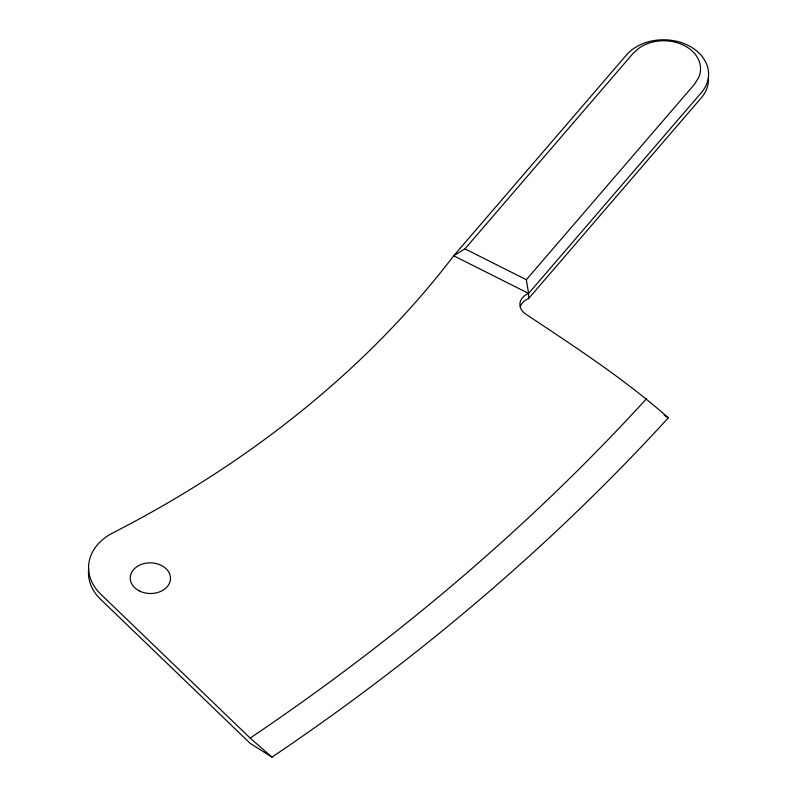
<?xml version="1.0" encoding="UTF-8"?>
<svg xmlns="http://www.w3.org/2000/svg" width="797" height="797" viewBox="0 0 797 797"><rect width="100%" height="100%" fill="white"/><g stroke="black" fill="none" stroke-linecap="round" stroke-linejoin="round"><path stroke-width="1.2" d="M520.391 306.347A16.458 12.533 0.9 0 1 528.521 298.656L528.6 293.435L526.329 279.717L694.386 84.372L698.74 77.478A36.572 27.845 0.9 0 0 683.946 45.399A36.572 27.845 0.9 0 0 639.553 47.72L632.997 53.499L464.94 248.853L453.712 255.787A1126.709 858.03 0.9 0 1 112.775 532.944A55.411 42.201 0.9 0 0 100.711 594.124L250.158 738.082L271.966 757.15A2539.929 1934.259 0.9 0 0 668.314 417.817C624.25 378.794 574.607 346.665 525.741 314.058A16.458 12.533 0.9 0 1 528.6 293.435L701.34 92.651A44.692 34.032 0.9 0 0 688.289 45.469A44.692 34.032 0.9 0 0 626.452 54.993L453.712 255.787L528.6 293.435M528.521 298.656L701.26 97.862A44.692 34.032 0.9 0 0 708.463 77.827M464.94 248.853L526.329 279.717M664.14 415.177L668.314 417.817M271.966 757.15L250.079 743.302L100.631 599.334A55.411 42.201 0.9 0 1 88.716 568.928M646.506 398.749A2539.929 1934.259 0.9 0 1 250.158 738.082M139.126 590.816A20.134 15.332 0.9 0 0 170.458 579.369A20.134 15.332 0.9 0 0 141.547 564.336A20.134 15.332 0.9 0 0 139.126 590.816"/></g></svg>
